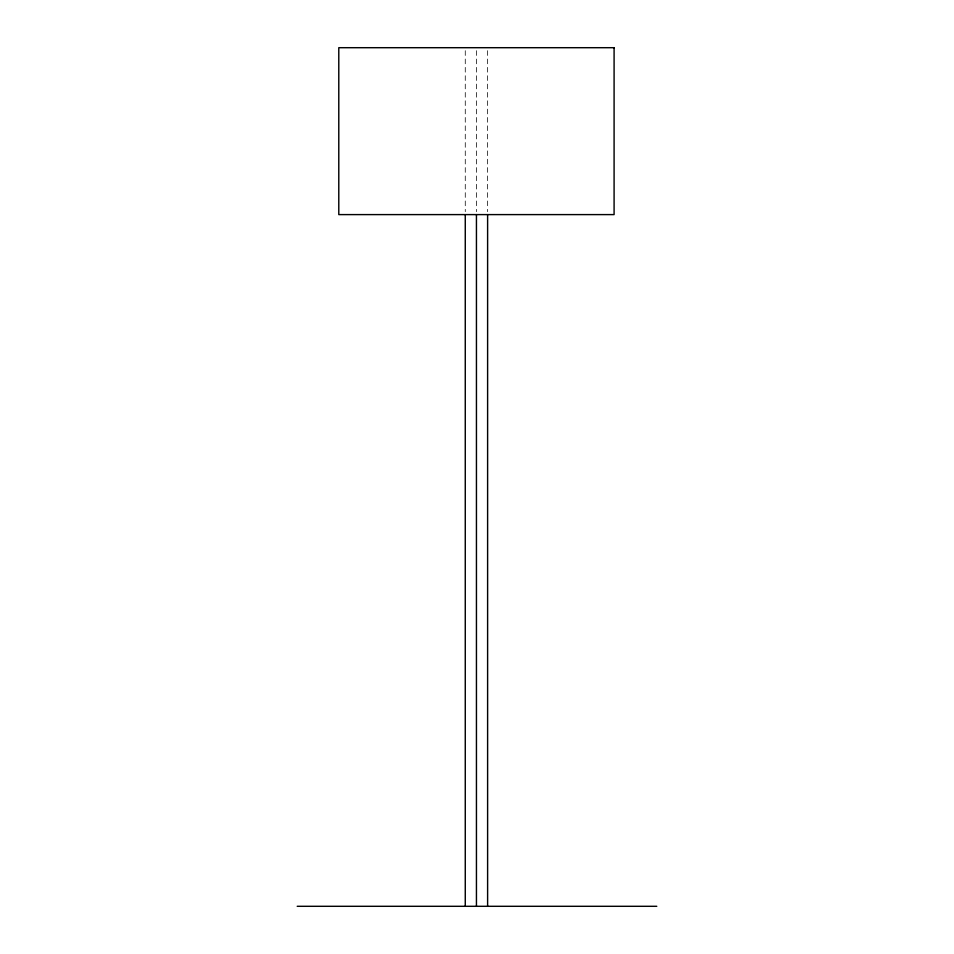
<?xml version="1.0" encoding="UTF-8"?>
<svg xmlns="http://www.w3.org/2000/svg" width="954" height="954" viewBox="0 0 954 954"><rect width="100%" height="100%" fill="white"/><g stroke="black" fill="none" stroke-linecap="round" stroke-linejoin="round"><path stroke-width="0.72" stroke-dasharray="4.77 3.58" d="M487.613 50.681L487.613 211.669M476.44 50.681L476.44 211.669M465.266 50.681L465.266 211.669"/><path stroke-width="1.43" d="M297.207 906.3L656.793 906.3M487.613 214.65L487.613 906.3M476.44 214.602L476.44 906.3M465.266 214.65L465.266 906.3M614.09 47.7L338.789 47.7L338.789 214.602L614.09 214.602L614.09 47.7"/></g></svg>
